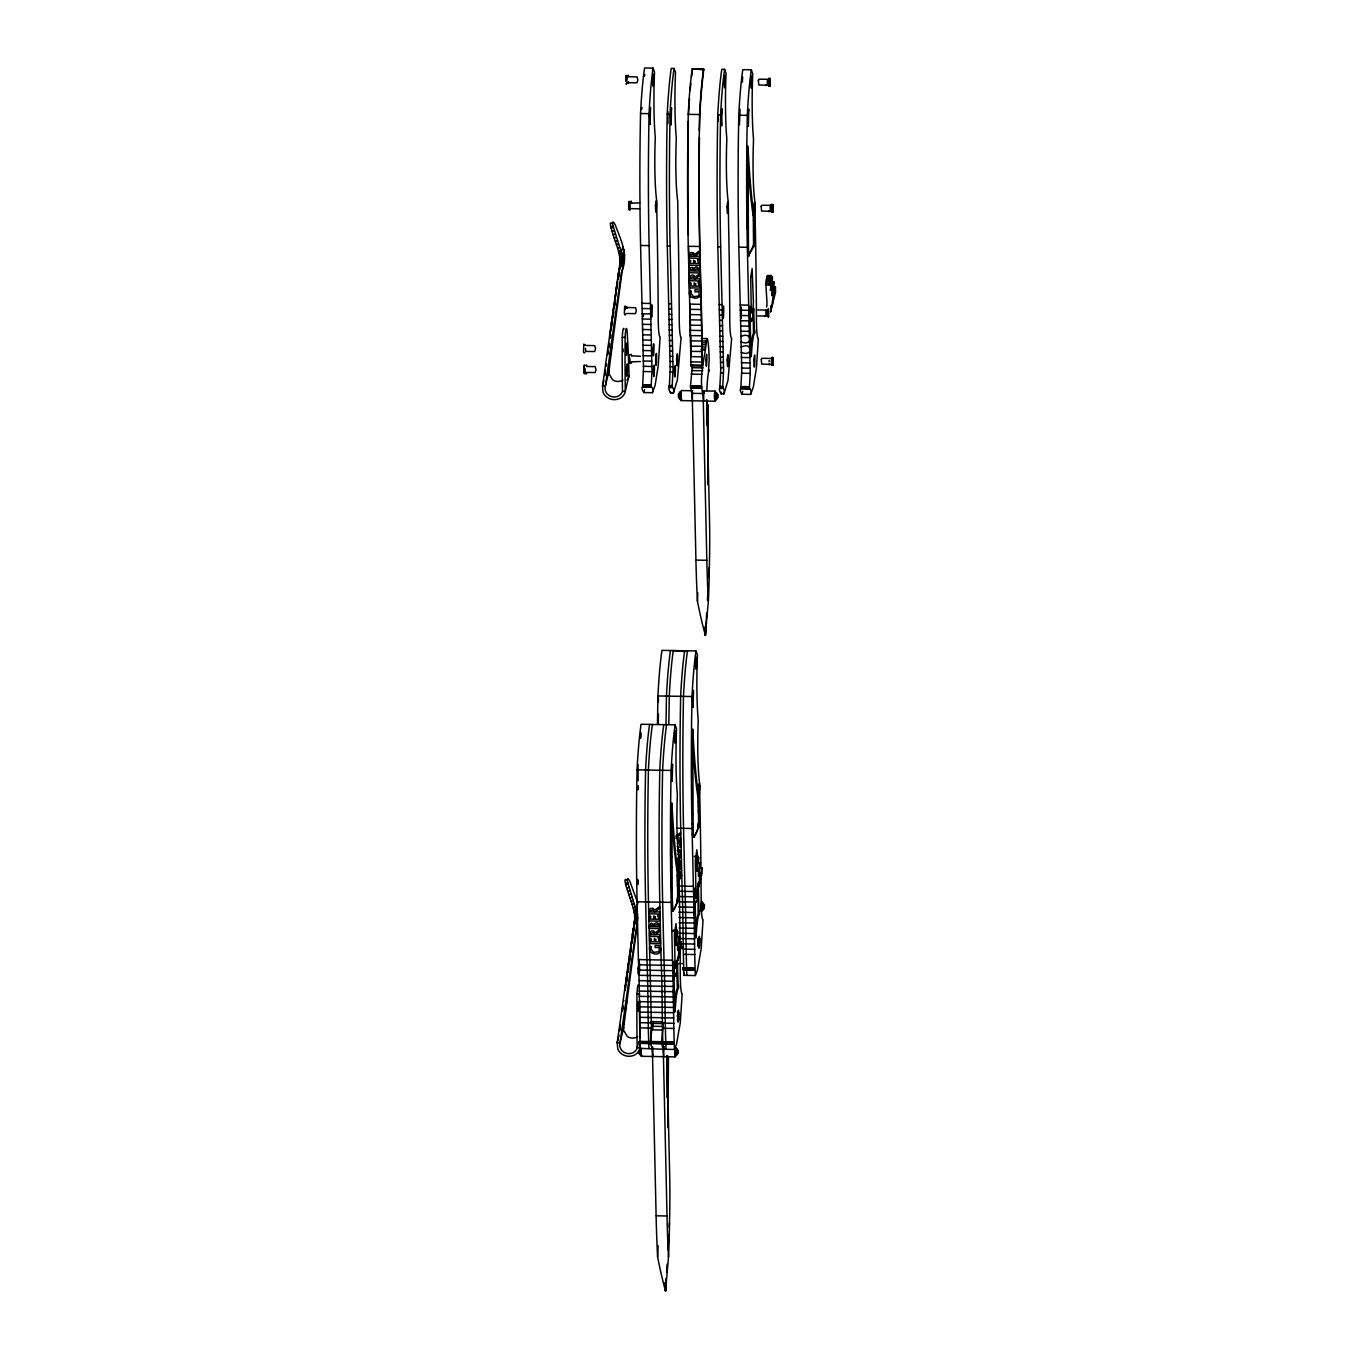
<?xml version="1.0" encoding="UTF-8"?>
<svg xmlns="http://www.w3.org/2000/svg" width="1359" height="1359" viewBox="0 0 1359 1359"><rect width="100%" height="100%" fill="white"/><g stroke="black" fill="none" stroke-linecap="round" stroke-linejoin="round"><path stroke-width="1.5" d="M672.229 898.112L671.839 803.05L672.246 809.42A230.605 21.557 -89 0 0 677.835 870.355A11.28 1.053 -89 0 1 678.09 875.57L678.294 900.388L672.977 911.04C680.332 902.223 676.748 887.58 677.173 875.57A11.28 1.053 -89 0 0 676.935 870.338A230.605 21.557 -89 0 1 671.329 809.403L671.023 803.475M747.229 228.686C746.872 233.085 746.193 112.848 748.418 154.365A230.605 21.557 -89 0 0 754.007 215.283A11.28 1.053 -89 0 1 754.262 220.515L754.432 245.554L748.18 255.934M748.418 243.057L748.079 148.097M674.047 979.143L674.268 975.235A29.1 2.718 -89 0 0 677.512 963.378L678.226 988.469A35.232 3.296 -89 0 0 675.219 1010.23L674.913 1011.928L674.047 979.143L673.13 979.126M694.245 915.609L694.058 902.92L695.145 901.323A29.1 2.718 -89 0 0 698.39 889.482L699.104 914.573A35.232 3.296 -89 0 0 696.114 936.334L695.893 938.016L695.145 901.323M750.219 324.071L750.44 320.163A29.1 2.718 -89 0 0 753.684 308.323L754.398 333.397A35.232 3.296 -89 0 0 751.391 355.175L751.085 356.856L750.219 324.071L749.319 324.054M767.325 83.612L767.41 80.096M670.667 821.312L670.802 803.95L671.703 803.967M620.434 261.76L619.398 266.109L622.184 266.534L622.541 256.29L613.079 226.036A5.555 1.274 70.7 0 1 612.96 222.044A5.555 1.274 70.7 0 1 615.372 225.254C621.131 240.679 629.098 255.781 621.369 272.412L605.35 386.228A8.952 8.205 13.4 0 0 611.363 396.59A8.952 8.205 13.4 0 0 622.422 391.579L625.327 391.205L625.242 386.466A199.331 18.635 -89 0 1 625.123 337.389A12.741 1.189 -89 0 1 627.128 331.409L627.246 333.295A199.331 18.635 -89 0 1 628.911 371.126L629.03 375.441L624.902 392.938A11.721 10.736 13.4 0 1 614.166 399.665A11.721 10.736 13.4 0 1 603.124 392.564L602.513 386.177L618.583 271.97C623.747 256.29 614.2 241.732 610.837 226.817A5.555 1.274 70.7 0 1 611.533 223.267M639.936 1043.117L639.579 1049.59A11.721 10.736 13.4 0 1 628.843 1056.3A11.721 10.736 13.4 0 1 617.801 1049.199L617.19 1042.829L633.26 928.605C638.424 912.925 628.894 898.367 625.514 883.469A5.555 1.274 70.7 0 1 626.21 879.902M638.101 1043.899L637.099 1048.214A8.952 8.205 13.4 0 1 626.057 1053.225A8.952 8.205 13.4 0 1 620.027 1042.88L637.388 920.332L637.524 916.153L634.738 915.728M640.31 1050.83C639.206 1020.575 639.8 989.913 638.39 959.573L637.099 901.781A316.018 29.541 -89 0 1 636.675 792.399L637.048 769.857A96.234 8.986 -89 0 1 637.83 756.623L638.135 752.427A96.234 8.986 -89 0 1 641.057 724.279L675.134 724.857L676.561 728.849A65.113 6.082 -89 0 0 677.36 794.454A56.942 5.317 -89 0 0 678.77 857.427L679.126 880.428A644.879 60.272 -89 0 1 680.044 941.583M642.671 385.412L643.52 368.204L640.582 245.452A316.018 29.541 -89 0 1 640.157 136.07L640.531 113.527A96.234 8.986 -89 0 1 641.312 100.294L641.618 96.115A96.234 8.986 -89 0 1 644.557 67.95L653.067 68.103L654.494 72.078A65.113 6.082 -89 0 0 655.293 137.684A56.942 5.317 -89 0 0 656.703 200.656L657.06 223.657A644.879 60.272 -89 0 1 658.215 316.103A23.799 2.225 -89 0 0 660.117 336.862L658.198 366.132L655.106 385.327L652.405 392.7L643.877 392.547C636.029 381.794 656.057 382.609 652.405 392.7M653.067 68.103A96.234 8.986 -89 0 0 650.129 96.251L649.84 100.447A96.234 8.986 -89 0 0 649.058 113.68L648.685 136.223A316.018 29.541 -89 0 0 649.109 245.605L651.997 370.667L651.182 385.922L642.671 385.769M650.536 1041.928L652.337 1023.395L663.243 1023.582L661.612 1041.707L662.835 1049.216A47.548 4.451 -89 0 1 663.447 1056.538L667.014 1215.982A193.946 18.126 -89 0 0 668.509 1257.041A195.237 2.599 -84.3 0 0 665.553 1291.05A195.237 33.652 86.2 0 1 657.603 1256.854A193.946 18.126 -89 0 1 656.108 1215.795L652.541 1056.351A47.548 4.451 -89 0 0 651.929 1049.029L650.536 1042.472M680.129 951.317A644.879 60.272 -89 0 1 680.281 972.874A23.799 2.225 -89 0 0 682.184 993.616L680.264 1022.902L676.51 1044.222L674.455 1049.454L663.107 1049.267C661.867 1019.692 662.513 989.641 661.103 959.964L659.811 902.172A316.018 29.541 -89 0 1 659.387 792.79L659.761 770.247A96.234 8.986 -89 0 1 660.542 757.014L660.848 752.818A96.234 8.986 -89 0 1 663.77 724.67M669.358 385.871L670.208 368.663L667.286 245.928A316.018 29.541 -89 0 1 666.844 136.529L667.218 113.986A96.234 8.986 -89 0 1 667.999 100.77L668.305 96.574A96.234 8.986 -89 0 1 671.244 68.409L674.081 68.46L675.508 72.452A65.113 6.082 -89 0 0 676.306 138.04A56.942 5.317 -89 0 0 677.716 201.03L678.073 224.031A644.879 60.272 -89 0 1 679.228 316.46A23.799 2.225 -89 0 0 681.114 337.219L677.428 379.671L673.401 393.057L670.565 393.006C664.857 383.544 675.593 384.223 673.401 393.057M674.081 68.46A96.234 8.986 -89 0 0 671.142 96.625L670.853 100.804A96.234 8.986 -89 0 0 670.055 114.037L669.698 136.579A316.018 29.541 -89 0 0 670.123 245.979L673.045 368.714L672.195 386.109M675.134 724.857A96.234 8.986 -89 0 0 672.195 753.022L671.907 757.218A96.234 8.986 -89 0 0 671.125 770.451L670.751 792.993A316.018 29.541 -89 0 0 671.176 902.376L672.467 960.167C673.843 989.862 673.232 1019.862 674.455 1049.454M701.006 875.451A644.879 60.272 -89 0 1 701.159 898.962A23.799 2.225 -89 0 0 703.062 919.72L701.142 949.007L697.388 970.309L695.349 975.558L683.985 975.354C682.796 945.796 683.305 915.847 682.048 886.136L680.706 828.277A316.018 29.541 -89 0 1 680.281 718.894L680.638 696.352A96.234 8.986 -89 0 1 681.42 683.118L681.725 678.922A96.234 8.986 -89 0 1 684.664 650.757L684.953 651.59L673.3 650.57A96.234 8.986 -89 0 0 670.361 678.719L670.072 682.914A96.234 8.986 -89 0 0 669.291 696.148L668.917 718.69A316.018 29.541 -89 0 0 668.849 724.313M690.049 317.649L688.283 246.285A316.018 29.541 -89 0 1 687.858 136.902L688.232 114.36A96.234 8.986 -89 0 1 689.013 101.127L689.319 96.931A96.234 8.986 -89 0 1 692.241 68.782L703.605 68.969L703.316 73.981A93.584 8.749 -89 0 0 700.87 98.528L700.564 102.588A93.907 8.783 -89 0 0 699.8 115.515L699.222 137.089A316.018 29.541 -89 0 0 699.647 246.489L701.159 306.183M690.763 337.559L691.068 355.09M706.833 399.971L709.517 519.75A91.834 8.579 -89 0 1 709.313 567.162A75.747 7.084 -89 0 1 708.345 601.357A195.237 2.599 -84.3 0 0 705.389 635.349A195.237 33.652 86.2 0 1 697.439 601.154A193.946 18.126 -89 0 1 695.927 560.095L692.377 400.65A47.548 4.451 -89 0 0 691.765 393.346L690.542 385.837L692.394 364.739M695.349 975.558C694.16 946.017 694.653 916 693.396 886.34L692.054 828.48A316.018 29.541 -89 0 1 691.629 719.081L692.003 696.538A96.234 8.986 -89 0 1 692.784 683.305L693.09 679.126A96.234 8.986 -89 0 1 696.012 650.961L661.952 650.366A96.234 8.986 -89 0 0 659.013 678.532L658.707 682.728A96.234 8.986 -89 0 0 657.926 695.961L657.552 718.486A316.018 29.541 -89 0 0 657.484 724.126M701.414 317.853L699.885 245.554A313.606 29.303 -89 0 1 699.46 136.987M701.414 306.234L702.11 348.77M701.312 338.493L706.748 338.578C705.236 356.602 698.883 375.458 702.654 393.532A47.548 4.451 -89 0 1 703.266 400.837L706.833 560.282A193.946 18.126 -89 0 0 708.345 601.357M702.348 359.88L702.076 350.537M719.896 386.754L720.746 369.529L717.824 246.794A316.018 29.541 -89 0 1 717.399 137.412L717.756 114.869A96.234 8.986 -89 0 1 718.554 101.636L718.843 97.44A96.234 8.986 -89 0 1 721.782 69.292L724.619 69.343L726.046 73.318A65.113 6.082 -89 0 0 726.844 138.924A56.942 5.317 -89 0 0 728.254 201.896L728.611 224.898A644.879 60.272 -89 0 1 729.766 317.343A23.799 2.225 -89 0 0 731.669 338.102L727.965 380.537L723.939 393.94L721.102 393.889C715.378 384.359 726.148 385.141 723.939 393.94M722.733 386.975L723.583 369.58L720.661 246.845A316.018 29.541 -89 0 1 720.236 137.463L720.61 114.92A96.234 8.986 -89 0 1 721.391 101.687L721.68 97.491A96.234 8.986 -89 0 1 724.619 69.343M740.91 387.111L741.759 369.903L738.837 247.168A316.018 29.541 -89 0 1 738.396 137.769L738.769 115.226A96.234 8.986 -89 0 1 739.551 102.01L739.857 97.814A96.234 8.986 -89 0 1 742.795 69.649L751.306 69.802L752.733 73.794A65.113 6.082 -89 0 0 753.532 139.382A56.942 5.317 -89 0 0 754.941 202.372L755.298 225.356A644.879 60.272 -89 0 1 756.453 317.802A23.799 2.225 -89 0 0 758.356 338.561L756.436 367.83L753.345 387.043L750.644 394.399L742.116 394.246C734.268 383.493 754.296 384.308 750.644 394.399M751.306 69.802A96.234 8.986 -89 0 0 748.367 97.95L748.079 102.146A96.234 8.986 -89 0 0 747.297 115.379L746.923 137.922A316.018 29.541 -89 0 0 747.348 247.304L750.236 372.366L749.421 387.621L740.91 387.468M585.576 348.346L585.593 350.673M667.948 1127.749L668.458 1056.317M707.699 484.67L708.26 404.829M623.101 348.957L623.101 351.845M658.402 697.863L658.419 702.195M692.207 824.013L693.124 824.217L692.733 729.154L693.124 735.525A230.605 21.557 -89 0 0 698.713 796.459A11.28 1.053 -89 0 1 698.968 801.674L699.172 826.476L693.854 837.127C701.159 828.65 697.66 813.48 698.067 801.657A11.28 1.053 -89 0 0 697.813 796.442A230.605 21.557 -89 0 1 692.801 745.445M718.231 116.772L718.248 121.104M748.248 255.951L753.549 245.299L753.345 220.498A11.28 1.053 -89 0 0 753.107 215.283A230.605 21.557 -89 0 1 747.518 154.348L747.11 147.978M611.38 327.298L612.009 323.697M699.307 130.736L699.596 114.547A96.234 8.986 -89 0 1 700.378 101.33L700.666 97.135A96.234 8.986 -89 0 1 703.605 68.969M638.577 1050.915L638.713 1053.514L639.002 1050.932M640.225 1050.711L640.208 1052.834M641.023 1051.934L641.108 1049.335M679.211 395.962L679.262 394.314M680.061 395.01L680.315 399.682L680.604 398.867M681.012 392.479L681.199 400.599L714.936 401.194L715.174 400.192M674.642 1052.512L674.676 1051.187M675.593 1052.529L675.61 1051.203M676.646 1052.308L676.748 1049.912M701.957 908.458L701.414 911.532L701.159 904.55M701.159 907.048L701.244 903.412M702.093 905.977L702.076 908.101M703.079 907.761L703.113 905.298M703.164 906.827L703.181 904.567M714.477 396.811L714.562 394.212M715.48 396.709L715.497 395.622M716.261 395.639L716.125 398.714M717.076 394.959L716.974 398.17M688.333 121.495L688.096 136.783A313.606 29.303 -89 0 0 688.317 234.937M742.354 82.203L742.677 77.072M769.092 361.698L769.109 360.509M690.491 329.167L690.015 304.076M702.11 338.816L702.314 366.132L690.967 365.928L690.032 318.244M702.314 350.384L702.348 349.314M689.251 271.8C687.96 268.47 692.309 265.498 694.177 268.895L694.619 268.046A2.548 2.344 13.4 0 1 696.81 266.993L699.426 268.81L699.885 272.955L689.268 272.768M664.704 1282.76L665.553 1291.05L665.876 1278.462M704.54 627.06L705.389 635.349L705.61 626.975M770.145 208.505L770.315 205.192M638.322 785.74L637.439 789.647L638.339 789.664M688.911 257.038C687.569 253.25 692.988 250.413 694.636 254.388L699.392 250.922L699.443 252.689L694.687 256.392L699.511 256.121L699.562 258.312L688.945 258.125M689.421 279.665C688.079 275.877 693.481 273.04 695.145 277.015L699.902 273.55L699.953 275.316L695.196 279.02L700.021 278.765L700.072 280.939L689.455 280.752M639.443 1049.997L639.426 1053.208M678.821 395.843C678.532 401.652 678.09 391.273 678.804 394.127M680.146 395.129L680.163 393.04M680.961 395.027L681.369 390.56L692.852 390.746M701.397 318.448L701.873 338.272M702.331 360.475L702.314 366.132M674.76 1051.305L675.151 1046.821L675.474 1049.335M675.525 1053.803L675.508 1052.41M675.712 1050.286L675.644 1053.463M715.581 395.758L715.53 394.586M702.178 906.096L702.144 904.924M703.588 906.844L703.367 909.732L703.181 907.931M625.616 988.044L625.803 984.392M638.067 880.445L637.813 884.539L637.694 879.409M640.735 733.928L640.633 738.277M639.172 1041.368L650.536 1041.555L651.386 1024.72L648.464 901.985A316.018 29.541 -89 0 1 648.039 792.586L648.396 770.06A96.234 8.986 -89 0 1 649.194 756.827L649.483 752.631A96.234 8.986 -89 0 1 652.422 724.466L652.711 725.298M629.812 954.188L630.695 949.465L630.066 953.372M665.553 1291.05L666.267 1278.649M666.623 1272.449L667.099 1264.193M667.932 1249.719L668.764 1235.246M669.24 1226.99L669.477 1222.862A91.834 8.579 -89 0 0 669.681 1175.433L666.997 1055.671M705.389 635.349L706.697 612.62M707.41 600.219L707.886 591.963M708.718 577.49L709.313 567.162M675.287 939.884L676.799 930.168L675.287 939.884L677.309 931.34M677.903 957.246L676.289 966.759A14.27 1.325 -89 0 1 675.1 965.96L674.404 934.431L675.967 923.644L676.663 931.849M676.153 968.118A29.1 2.718 -89 0 0 676.595 963.361L677.309 988.452A35.232 3.296 -89 0 0 674.319 1010.213L675.219 1010.23M696.165 865.972L697.694 856.272L696.165 865.972L698.203 857.427M695.587 930.303A35.232 3.296 -89 0 1 698.203 914.556L697.965 893.967M753.09 308.935L753.498 333.397A35.232 3.296 -89 0 0 750.678 352.066M766.561 306.998C768.328 304.229 763.486 277.134 768.107 276.523M769.721 283.47L769.619 285.135L771.148 275.418L769.721 283.47L766.17 283.402M667.898 111.693L667.932 123.516M690.253 329.32L690.508 337.508M639.291 960.252L637.864 972.144L638.696 975.303L672.824 975.915M628.232 82.678L636.929 82.814L637.83 80.096L637.099 76.885L628.402 76.716M626.737 313.504L635.434 313.623L636.335 310.905L635.604 307.712L626.907 307.525M630.644 951.946L631.306 945.983M689.506 98.324L689.217 102.401A93.907 8.783 -89 0 0 688.52 113.833M679.347 394.654L679.534 392.343L679.806 393.583M639.953 1052.478L639.681 1054.448L639.494 1052.647M641.176 1049.675L641.193 1048.18M714.63 393.074L714.494 398.102M715.615 394.942L715.598 393.651M716.957 397.083L716.754 399.393L716.584 397.592M674.794 1050.269L675.151 1047.738L675.423 1048.57M675.457 1054.941L675.457 1053.446M675.78 1050.626L675.78 1049.335M676.374 1053.463L676.018 1055.994L675.763 1053.837M676.765 1051L677.037 1048.689L676.85 1050.048M702.212 905.281L702.484 902.41L702.824 904.007M702.807 908.118L702.45 909.715L702.161 906.946M703.554 907.421L703.215 908.373M761.261 359.761L761.703 364.11L770.672 364.382M675.678 740.91C675.134 720.746 676.765 741.606 674.268 740.757M677.954 862.965L678.226 859.194L678.498 866.974L677.088 866.838L676.952 862.948L677.954 862.965L678.498 866.974M696.708 659.353C694.721 657.943 694.534 668.22 696.555 666.997L696.301 659.217L696.555 666.997M674.183 971.719C673.928 948.803 674.574 974.267 673.181 971.702M678.073 1016.005L678.345 1012.251L677.36 1012.234M677.614 1020.014L678.6 1020.031L678.345 1012.251M697.846 789.035L698.118 785.281L699.528 785.434L699.375 793.078L697.965 792.926L697.846 789.035L698.832 789.052L699.528 785.434M694.177 897.789L694.755 888.225L694.517 899.624L693.803 890.026L695.213 890.179L695.061 897.823L693.651 897.67M695.061 897.823L695.213 890.179M697.948 942.093L698.237 938.339L699.647 938.474L699.494 946.136L698.084 945.983L697.948 942.093L698.951 942.11L699.647 938.474M698.492 946.119L698.237 938.339M768.481 82.118L768.769 78.363L770.162 78.516L770.009 86.161L768.616 86.008L768.481 82.118L769.483 82.135L770.162 78.516M771.3 208.199L771.589 204.428L772.982 204.58L772.829 212.225L771.436 212.089L771.3 208.199L772.303 208.216L772.982 204.58M771.589 204.428L771.436 212.089M768.684 309.325C766.697 307.915 766.51 318.176 768.531 316.97L768.26 309.189L768.531 316.97M772.15 304.161L770.536 312.077L775.564 292.202L775.445 287.004L774.018 286.987L771.98 295.532L773.407 295.566L775.445 287.004M771.419 361.239L771.691 357.485L772.693 357.502L772.948 365.282L771.538 365.129L771.419 361.239L773.237 361.528M771.963 365.265L772.116 357.621L773.101 357.638M772.693 357.502L772.948 365.282M624.019 1000.785L623.849 1000.547M766 309.92L765.847 315.526M628.554 83.035L628.639 82.084M626.482 308.119L626.567 307.185M638.017 1001.651L638.051 1011.283M643.877 392.547L644.574 389.625M670.565 393.006L670.667 392.088M640.446 1048.384L662.835 1049.216M648.956 1048.536C647.75 1020.915 648.209 989.131 646.969 959.794L645.627 901.934A316.018 29.541 -89 0 1 645.185 792.552L645.559 770.009A96.234 8.986 -89 0 1 646.34 756.776L646.646 752.58A96.234 8.986 -89 0 1 649.585 724.415M651.742 1049.063L652.014 1047.042M721.102 393.889L721.323 392.19M663.107 1049.267L663.804 1046.345M742.116 394.246L742.693 391.341M683.985 975.354L684.256 973.333M686.873 974.93C685.7 947.257 686.091 915.507 684.885 886.187L683.543 828.327A316.018 29.541 -89 0 1 683.118 718.928L683.475 696.403A96.234 8.986 -89 0 1 684.273 683.169L684.562 678.973A96.234 8.986 -89 0 1 687.501 650.808M583.826 344.303L585.202 345.271L583.826 344.303L583.538 351.777M585.389 373.759L584.013 372.791L583.962 368.578L584.285 365.316L585.287 365.333M584.404 373.742L584.285 365.316M625.819 80.793L626.125 75.56L627.128 75.577L626.822 80.945L625.819 80.928M628.639 204.784L628.962 201.54L629.964 201.557L630.066 209.965L628.69 208.997L628.639 204.784L629.625 204.801M629.081 209.949L628.962 201.54M625.293 309.665L625.633 306.404L624.63 306.387L624.359 313.861L625.344 313.878M630.168 363.125L628.775 362.157L628.724 357.944L629.064 354.682L630.066 354.716M629.166 363.108L629.064 354.682M640.819 732.195L640.497 737.563M658.402 713.849L658.334 724.092M758.356 80.385L759.069 79.162L767.767 79.281M761.176 206.449L761.889 205.243L770.587 205.362M761.278 359.506L762.008 358.3L770.706 358.419M606.301 366.047L606.454 364.212L606.08 365.707M679.381 394.144L679.636 393.414M679.738 397.524L679.5 398.748L679.313 395.843M680.23 393.6L680.451 391.443L680.706 393.6M692.427 392.224L692.444 400.463M639.834 1052.647L639.528 1053.072M714.698 393.634L714.987 391.137L715.31 392.139M715.666 394.212L715.887 392.055L716.227 393.651M716.635 394.79L716.839 393.906L716.974 394.79M677.003 961.119A14.27 1.325 -89 0 1 676.85 962.885L675.865 965.79M675.831 1049.895L676.153 1047.755L676.425 1050.286M675.389 1054.38L675.1 1056.877L641.363 1056.3L641.125 1052.851M676.238 1053.837L675.814 1054.431M677.156 1053.854L676.935 1055.094L676.731 1052.189M701.295 903.973L701.703 901.476L702.025 904.567M702.263 904.55L702.484 903.31L702.739 904.55M702.671 908.491L702.45 910.632L702.195 908.475M703.232 905.128L703.469 903.327L703.588 905.655M758.373 80.198L758.764 84.971L767.733 85.243M761.193 206.279L761.584 211.053L770.553 211.325M666.046 1048.384C664.789 1022.512 665.231 989.114 664.007 960.083L662.648 902.223A316.018 29.541 -89 0 1 662.224 792.841L662.597 770.298A96.234 8.986 -89 0 1 663.379 757.065L663.685 752.869A96.234 8.986 -89 0 1 666.606 724.721M653.05 1022.478L652.745 1029.12M644.319 76.359L644.862 74.49M634.432 924.375L634.568 922.353L632.394 935.213L634.976 919.771L634.415 925.02M619.5 1030.394L620.316 1024.839M610.735 328.827L610.106 333.804L612.213 321.658M625.412 985.462L624.783 990.439L625.819 982.795M628.436 963.803L628.198 965.977L628.554 964.227M612.62 317.293L613.656 311.177M617.547 282.026L616.001 290.69L617.513 281.211M624.325 256.902L622.983 265.685A414.597 14.524 -81.2 0 0 610.089 362.343L608.73 373.198L612.586 379.84A8.952 8.205 13.4 0 0 622.966 380.027M628.877 962.546L629.913 956.651M619.738 268.369L620.282 263.136L617.699 278.578L619.925 265.685L619.398 270.22M612.043 320.962L612.705 316.188L611.329 324.172L612.841 314.693M612.858 317.632L613.656 311.857M627.128 972.806L626.006 980.807L627.382 972.823M627.162 974.42L626.72 977.597L627.145 975.235M627.807 972.348L628.605 966.572L627.297 972.212M634.874 921.895L635.434 917.937M608.102 350.18L607.592 354.631L608.186 351.998M608.866 347.7L609.376 343.266L608.543 347.241M692.36 70.906L691.952 73.777A93.584 8.749 -89 0 0 691.561 76.784M629.981 956.77L629.251 961.781M586.714 372.791L586.392 374.082M612.909 316.664L613.385 313.334M631.493 362.157L631.272 363.312M697.558 890.553L697.252 893.05L698.781 883.35L697.965 886.764M614.574 305.146L614.947 302.14M628.741 963.089L628.945 961.696M629.642 958.774L629.03 963.174M617.581 283.182L617.054 286.596L617.53 284.15M632.258 939.816L631.748 943.231L633.277 933.089L633.022 934.346M634.058 927.568L632.903 933.565L634.075 926.855M643.453 315.118L643.045 316.613L642.637 313.555M605.401 369.665L604.687 375.577L605.502 371.602M623 1005.337L622.286 1011.266L623.101 1007.291M641.363 109.518L642.178 107.752M638.067 764.59L638.118 780.745M614.693 303.855L614.166 307.695M613.877 307.593L614.251 305.062L613.147 311.89L614.353 303.753M630.1 953.695L630.338 952.166L630.355 953.084M620.417 1026.775L619.738 1030.717M615.202 298.317L616.273 291.675M614.489 305.248L614.098 307.219L614.981 301.103M629.166 961.883L628.979 962.936M681.522 398.867L681.216 399.699L680.944 396.115M681.555 399.597L681.199 400.599M703.758 400.327L703.622 390.933L715.106 391.137M716.006 398.748L715.564 396.59M640.735 1053.82L640.327 1053.225M640.785 1054.55L640.48 1055.365L640.31 1052.495M641.737 1055.297L641.363 1056.3M652.711 1047.11L653.033 1055.824M675.899 1049.301L676.306 1049.912M675.304 1055.145L674.727 1052.393M701.737 909.8L701.431 910.615L701.176 908.084M703.283 904.703L703.571 905.128M629.88 954.952L629.455 956.974L630.678 948.616M751.527 318.38A29.1 2.718 -89 0 1 749.522 320.146L750.372 320.554M617.122 287.004L616.612 289.348M618.6 276.455L618.039 279.037M619.585 254.745L620.35 251.534M624.121 249.75L622.541 256.29L619.755 255.849L623.152 246.523M624.257 250.769L622.694 257.361L619.908 256.919M624.393 251.806L622.813 258.431L620.027 257.989M624.461 253.895L622.847 260.622L620.061 260.198M624.461 254.982L622.847 261.76L620.061 261.319M624.444 255.254L622.796 262.729L620.01 262.287M603.906 380.35L602.513 386.177L605.35 386.228L609.036 370.735M690.967 365.928L691.204 364.959L702.552 365.146M770.451 290.333L772.49 281.789L773.9 281.806L771.878 290.35L770.451 290.333L771.657 276.59M635.366 910.275L634.585 913.571L637.371 913.995L637.507 915.219M635.502 911.328L634.704 914.641L637.49 915.066M637.235 912.925L634.449 912.501L637.847 903.174L630.049 881.889A5.555 1.274 70.7 0 0 627.654 878.678A5.555 1.274 70.7 0 0 627.756 882.671L637.371 913.995M635.536 914.845L634.687 918.939L637.473 919.364M635.417 916.51L634.092 922.744L636.878 923.186M632.716 935.671L630.678 947.325L632.733 936.504M627.552 972.144L628.062 969.986M626.006 982.098L627.145 977.121L626.295 981.793M619.041 1035.048L617.19 1042.829L620.027 1042.88L623.73 1027.37M638.084 968.916L639.46 963.089M678.141 936.538L679.568 936.555L677.529 945.1L676.102 945.083L678.022 931.357M679.67 941.736L681.097 941.77L679.058 950.315L677.648 950.281L679.568 936.555M699.019 862.625L700.446 862.659L698.407 871.204L696.997 871.17L698.917 857.444M676.561 965.807L676.459 960.626L677.869 960.643L681.216 946.951L681.097 941.77M700.564 867.84L701.974 867.857L699.936 876.402L698.526 876.385L700.446 862.659M697.49 855.847L696.844 849.732L695.281 860.536L695.995 892.048A14.27 1.325 -89 0 0 697.167 892.863L698.152 883.299M697.456 891.895L702.093 873.039L701.974 867.857M619.755 255.849L620.553 252.587M624.444 252.842L622.847 259.518L620.061 259.093M634.449 912.501L635.231 909.222M630.967 948.31L631.188 947.427M629.03 960.405L627.824 968.542L628.554 964.601L628.521 965.926M615.984 291.964L614.88 299.965M618.94 272.819L618.226 276.913L618.94 273.805M741.385 307.049L741.284 318.312M740.009 109.213L739.483 124.756M663.855 1046.634L663.753 1056.69M753.786 333.176L754.755 333.006M677.614 988.248L678.583 988.078M709.398 369.716L708.498 371.211L709.177 359.982A33.601 3.143 -89 0 0 707.343 339.121L706.748 338.578M640.446 361.545L631.171 361.817M628.283 75.204L628.673 76.495M586.442 364.959L586.833 366.234M631.222 354.325L631.612 355.616M678.973 858.905L680.995 857.121L680.961 855.338L678.583 857.257M675.695 836.176L680.451 832.71L680.485 834.477L675.746 838.18L680.57 837.925L680.621 840.1L677.462 839.709M678.6 879.969L680.859 878.169L681.555 875.247L680.859 871.815L678.973 871.934M610.837 226.817L613.079 226.036M611.21 228.176L613.453 227.395M612.145 231.455L614.387 230.673M613.13 234.75L615.372 233.969M614.149 238.063L616.391 237.281M615.202 241.392L617.445 240.594M616.29 244.705L618.532 243.924M617.411 248.034L619.653 247.253M618.549 251.347L620.791 250.566M619.415 253.64L621.658 252.859M625.514 883.469L627.756 882.671M625.887 884.811L628.13 884.029M626.839 888.09L629.081 887.308M627.824 891.402L630.066 890.604M628.826 894.698L631.069 893.916M629.88 898.027L632.122 897.246M630.967 901.357L633.209 900.558M632.088 904.669L634.33 903.888M633.226 907.982L635.468 907.2M634.092 910.292L636.335 909.494M689.098 265.243L699.732 265.43L699.613 260.232L697.507 259.365L698.526 263.561L694.84 263.51L695.332 261.2L693.6 260.265L693.668 263.476L690.236 263.425L690.712 260.622L688.979 259.841M689.608 287.887L700.225 288.057L700.123 282.859L697.999 282.009L699.036 286.205L695.332 286.137L695.842 283.827L694.109 282.893L694.177 286.12L690.746 286.053L691.221 283.25L689.489 282.468M677.258 850.428L678.905 850.751L679.857 852.891M677.733 860.842L681.08 860.553L681.131 862.727L677.954 862.336M714.936 400.276L714.613 398.68M714.936 401.194L714.579 397.745M641.397 1055.382L641.159 1053.803M674.981 1056.877L674.743 1053.446M703.911 69.802L692.241 68.782M626.125 75.56L627.518 76.529M769.228 80.3L770.23 80.453M625.803 78.822L626.788 78.839M770.298 82.389L769.296 82.372L768.616 86.008M640.531 113.527L649.058 113.68M667.218 113.986L670.055 114.037M688.232 114.36L699.596 114.547M717.756 114.869L720.61 114.92M738.769 115.226L747.297 115.379M747.008 148.403L748.096 148.233M746.991 148.641L747.892 148.658M746.974 148.895L747.875 148.912M746.957 149.167L747.875 149.184M746.872 159.071L747.79 159.088M746.821 169.841L747.739 169.858M746.804 180.56L747.722 180.577M746.838 191.194L747.739 191.211M746.889 201.744L747.807 201.761M629.353 202.491L630.355 202.508M639.732 202.831L631.357 203.238M772.048 206.381L773.05 206.534M772.116 208.454L773.118 208.471M628.656 206.755L629.659 206.908M631.069 208.657L639.562 208.793M628.69 208.997L629.693 209.014M746.991 212.208L747.892 212.225M753.107 215.283L754.007 215.283M753.345 220.498L754.262 220.515M747.127 222.553L748.028 222.57M753.481 230.147L754.398 230.147M753.718 242.395L754.619 242.412M753.701 242.802L754.619 242.819M753.701 243.21L754.602 243.227M753.684 243.618L754.602 243.635M753.667 244.008L754.585 244.025M753.65 244.365L754.551 244.382M753.616 244.722L754.534 244.739M753.582 245.028L754.5 245.045M753.549 245.299L754.466 245.316M753.515 245.537L754.432 245.554M753.447 245.86L754.347 245.877M640.582 245.452L649.109 245.605M667.286 245.928L670.123 245.979M688.283 246.285L699.647 246.489M717.824 246.794L720.661 246.845M738.837 247.168L747.348 247.304M747.722 252.604L749.149 255.968M767.41 275.503L771.334 275.537M767.971 275.894L771.504 275.945M767.206 275.945L770.757 276.013M767.003 276.641L770.553 276.709M766.799 277.61L770.349 277.661M766.629 278.782L770.179 278.85M766.459 280.175L770.009 280.226M766.306 281.721L769.857 281.789M766.068 285.067L770.332 285.152M772.235 302.496L772.88 299.048M641.941 303.312L650.451 303.465M668.577 303.703L671.414 303.753M689.591 304.076L700.989 304.348M719.115 304.586L722.003 304.705M740.128 304.943L748.69 305.163M626.023 307.355L624.63 306.387M757.795 309.954L766.272 310.107M641.992 308.493L650.519 308.646M668.696 308.969L671.533 309.003M689.692 309.325L701.057 309.529M719.234 309.835L722.071 309.886M740.247 310.192L748.758 310.345M767.733 311.126L768.735 311.279M766.986 312.927L767.988 312.944M767.801 313.199L768.803 313.216M642.178 313.827L650.638 313.895M668.866 314.286L671.703 314.337M689.811 314.575L701.176 314.778M719.404 315.169L722.241 315.22M740.417 315.526L748.877 315.594M757.761 315.917L766.255 316.069M624.749 314.812L625.735 314.829M749.522 320.146L750.44 320.163M642.229 319.008L650.757 319.144M668.917 319.467L671.771 319.518M689.93 319.824L701.295 320.028M719.472 320.35L722.308 320.384M740.468 320.707L748.996 320.86M749.421 320.792L750.338 320.809M749.387 321.081L750.304 321.098M749.37 321.403L750.27 321.42M749.353 321.76L750.253 321.777M749.336 322.134L750.236 322.151M749.319 322.525L750.219 322.542M642.399 324.325L650.927 324.478M669.036 324.716L671.873 324.767M690.1 325.158L701.465 325.362M719.574 325.599L722.478 325.718M740.638 326.041L749.166 326.177M753.956 330.254L754.857 330.271M642.467 329.507L650.995 329.659M669.155 329.965L671.992 330.016M690.168 330.339L701.533 330.526M719.692 330.849L722.529 330.9M740.706 331.205L749.234 331.358M753.956 331.477L754.874 331.477M753.871 332.836L754.806 332.632M642.637 334.841L651.097 334.909M669.324 335.299L672.161 335.35M690.287 335.588L701.652 335.792M719.862 336.183L722.716 336.234M740.876 336.539C752.818 330.713 752.886 347.377 740.944 341.721M622.49 391.154A199.331 18.635 -89 0 1 622.286 337.338L625.123 337.389M702.433 340.905L706.068 340.956M642.705 340.022L651.216 340.158M669.392 340.48L672.229 340.531M690.406 340.837L701.754 341.041M719.93 341.347L722.767 341.398M702.127 342.791L705.763 342.842M701.822 344.693L705.457 344.761M642.824 345.271L651.335 345.424M669.511 345.73L672.348 345.781M690.576 346.171L701.873 346.29M720.049 346.613L722.886 346.664M741.114 347.055C753.056 341.211 753.107 357.893 741.182 352.219M701.516 346.885L705.151 346.936M586.086 345.458L594.783 345.628L595.514 348.838L594.698 351.522L585.916 351.42M701.227 349.059L704.862 349.127M701.125 349.993L704.743 350.061M642.943 350.52L651.454 350.673M669.63 350.979L672.467 351.03M690.644 351.352L701.991 351.539M720.168 351.862L723.005 351.913M583.928 352.728L584.931 352.745M643.062 355.769L651.573 355.922M669.8 356.313L672.586 356.296M690.763 356.602L702.11 356.805M720.338 357.196L723.124 357.162M741.301 357.485L749.811 357.621M631.323 355.837L640.395 356.245M628.724 357.944L629.727 357.961L629.778 362.173L628.775 362.157M628.758 359.914L629.761 360.067M643.181 361.035L651.691 361.171M669.868 361.494L672.705 361.545M690.882 361.851L702.229 362.055M720.406 362.36L723.243 362.411M741.419 362.734L749.93 362.887M771.538 365.129L772.541 365.146M643.3 366.284L651.861 366.505M670.038 366.828L672.824 366.794M720.525 367.626L723.362 367.677M741.589 368.051L750.1 368.204M692.173 367.694L703.079 367.881M586.561 366.471L595.259 366.641L595.989 369.852L595.174 372.536L586.392 372.434M583.962 368.578L584.948 368.595L584.999 372.808L584.013 372.791M692.037 370.582L702.943 370.769M583.979 370.531L584.982 370.701M643.402 371.534L651.929 371.687M670.106 371.992L672.943 372.043M720.644 372.876L723.481 372.927M741.64 373.232L750.168 373.385M691.187 374.15L702.093 374.337M690.542 385.837L701.448 386.024M642.671 385.039L651.182 385.192M669.358 385.497L672.195 385.548M719.896 386.381L722.733 386.432M740.91 386.737L749.421 386.89M690.542 386.194L701.448 386.568L690.542 386.568M669.358 386.228L672.195 386.279M719.896 387.111L722.733 387.162M642.671 386.126L651.182 386.279M669.358 386.415L672.195 386.635M690.542 386.737L701.448 387.111M719.896 387.298L722.733 387.519M740.91 387.825L749.421 387.978M642.671 386.296L651.199 386.449M669.358 386.754L672.212 386.805M690.559 387.094L701.465 387.434L690.559 387.417M722.75 387.689L719.896 387.638L722.75 388.011M740.91 387.995L749.438 388.147M642.688 386.466L651.199 386.771M669.375 386.924L672.212 387.128M740.927 388.164L749.438 388.47M642.688 386.771L651.216 386.924M669.375 387.247L672.229 387.298M690.576 387.57L701.482 387.757M719.93 388.113L722.767 388.164M740.927 388.487L749.455 388.623M642.705 387.077L651.233 387.213M669.392 387.536L672.246 387.587M690.593 387.859L701.499 388.045M719.947 388.402L722.784 388.453M740.944 388.776L749.472 388.929M691.765 393.346L702.654 393.532M695.927 560.095L706.833 560.282M695.027 662.971L696.012 662.988M695.842 663.226L696.844 663.243M657.926 695.961L692.003 696.538M674.421 733.113L675.831 733.265M674.896 735.049L675.882 735.202M674.964 737.139L675.95 737.156M637.048 769.857L671.125 770.451M698.594 787.218L699.579 787.235M698.594 787.354L699.596 787.371L700.004 806.533A644.879 60.272 -89 0 1 700.921 867.671M637.524 787.761L638.424 787.761M637.473 788.152L638.407 787.948M699.664 789.324L698.662 789.307L697.965 792.926M697.813 796.442L698.713 796.459M698.067 801.657L698.968 801.674M670.785 804.222L671.686 804.239M698.203 811.306L699.104 811.323M692.003 813.939L692.903 813.939M670.7 814.143L671.618 814.16M698.424 823.554L699.324 823.571M698.424 823.962L699.324 823.979M698.407 824.369L699.324 824.386M698.39 824.777L699.307 824.794M698.373 825.168L699.29 825.185M670.65 824.913L671.567 824.93M698.356 825.542L699.256 825.542M698.322 825.881L699.239 825.898M698.305 826.187L699.206 826.204M698.271 826.459L699.172 826.476M698.237 826.697L699.138 826.714M698.152 827.019L699.07 827.036M676.918 828.209L692.054 828.48M693.854 837.127L692.427 833.763L692.835 837.025M670.633 835.615L671.55 835.632M670.667 846.266L671.567 846.266M694.33 856.323L697.88 856.391M694.5 856.731L698.05 856.799M670.667 848.373L670.717 856.816L671.635 856.833M677.241 859.177L678.651 859.33M678.702 861.283L677.648 859.313M677.784 863.203L678.77 863.22M670.717 856.816L670.819 867.263L671.72 867.28M676.935 870.338L677.835 870.355M678.413 873.429L679.789 873.446L680.213 876.198A3.092 2.837 13.4 0 1 679.092 877.914M677.173 875.57L678.09 875.57M670.819 867.263L670.955 877.608L671.856 877.625M677.309 885.202L678.226 885.219M678.209 886L693.396 886.34M697.337 886.714L698.764 886.747L698.645 881.566L700.055 881.583L699.936 876.402M672.026 887.852L671.125 887.835L670.955 877.608M678.328 891.249L693.464 891.504M694.279 891.963L695.281 892.116M693.532 893.78L694.517 893.797M694.347 894.052L695.349 894.069M678.447 896.498L693.583 896.77M677.546 897.45L678.447 897.467M677.529 897.857L678.447 897.874M677.529 898.282L678.43 898.282M677.512 898.673L678.413 898.69M677.495 899.063L678.396 899.08M677.478 899.437L678.379 899.454M677.445 899.777L678.345 899.794M677.411 900.1L678.328 900.1M677.377 900.371L678.294 900.388M677.343 900.592L678.26 900.609M677.275 900.932L678.175 900.949M694.16 901.696L695.078 901.713M678.566 901.747L693.702 902.019M694.126 901.951L695.044 901.968M694.109 902.24L695.01 902.257M694.075 902.563L694.993 902.58M637.099 901.781L671.176 902.376M694.058 902.92L694.959 902.937M694.041 903.293L694.942 903.31M694.024 903.684L694.925 903.701M694.024 905.23L694.925 905.23M678.668 907.014L693.82 907.268M698.662 911.413L699.562 911.43M678.787 912.263L693.939 912.518M698.679 912.636L699.579 912.653M698.611 913.775L699.511 913.792M698.577 913.995L699.494 914.012M698.526 914.267L699.46 914.165M678.905 917.512L694.109 917.852M679.024 922.761L694.177 923.033M679.143 928.027L694.347 928.35M673.062 930.269L676.799 930.168M672.858 930.694L676.408 930.762M672.654 931.391L676.204 931.459M679.262 933.276L694.398 933.531M679.381 938.525L694.585 938.865M698.713 940.275L699.715 940.428M698.781 942.348L699.766 942.365M679.5 943.775L694.636 944.046M698.084 945.983L699.494 946.136M679.823 946.883L683.611 946.951M679.789 946.917L681.216 946.951M679.585 947.852L683.373 947.919M683.407 949.092L694.806 949.363M678.481 952.081L679.908 952.098M683.526 954.358L694.874 954.545M638.39 959.573L672.518 960.235M676.663 962.97L677.733 962.885L676.629 963.14M676.595 963.361L677.512 963.378M679.789 963.565L683.407 963.633M672.926 963.922L674.336 964.075M676.918 963.99L677.835 964.007M638.509 964.822L672.586 965.417M673.401 965.875L674.404 966.028M682.779 967.846L694.126 968.05M673.469 967.948L674.455 967.965M682.779 968.22L694.126 968.61M682.779 968.593L694.126 968.967M682.779 968.933L694.143 969.137M682.779 969.103L694.143 969.477M682.796 969.443L694.16 969.782M682.813 969.884L694.177 970.088M638.628 970.071L672.705 970.666M674.268 975.235L673.351 975.218A29.1 2.718 -89 0 0 675.355 973.435M673.283 975.592L674.183 975.609M673.249 975.847L674.166 975.864M673.215 976.153L674.132 976.17M673.198 976.475L674.098 976.492M673.181 976.832L674.081 976.849M673.147 977.206L674.064 977.223M673.147 977.58L674.047 977.597M638.917 980.654L672.994 981.249M677.784 985.326L678.685 985.343M638.985 985.836L673.045 986.43M677.784 986.532L678.702 986.549M677.699 987.891L678.634 987.704M639.104 991.085L673.164 991.679M640.004 1047.84L637.167 1047.789A199.331 18.635 -89 0 1 636.963 993.99L639.8 994.024M639.223 996.334L673.283 996.928M639.393 1001.668L673.401 1002.178M639.443 1006.849L673.52 1007.444M674.743 1010.281L673.826 1010.264L673.368 989.505M678.753 1012.387L677.767 1012.37L678.6 1020.031M639.562 1012.098L673.639 1012.693M677.818 1014.171L678.821 1014.188M677.835 1014.307L678.821 1014.324M677.071 1015.988L678.888 1016.277M639.681 1017.347L673.758 1017.942M677.207 1019.879L678.192 1019.896M651.131 1021.628L662.496 1021.815M639.851 1022.681L651.216 1022.885M662.58 1023.072L673.928 1023.276M652.201 1026.283L663.107 1026.47M639.919 1027.863L651.284 1028.05M662.631 1028.253L673.996 1028.457M651.352 1029.85L662.258 1030.037M650.723 1041.521L661.612 1041.707M661.884 1041.758L673.249 1041.945M639.172 1041.741L661.612 1042.268M661.884 1042.132L673.249 1042.506L661.884 1042.489M661.612 1042.455L639.172 1042.098L661.629 1042.795M661.901 1042.676L673.249 1043.033M639.189 1042.625L661.629 1043.134M661.901 1043.016L673.266 1043.202M639.189 1042.795L661.646 1043.304M661.901 1043.185L673.266 1043.542M639.206 1043.1L661.646 1043.457M661.918 1043.491L673.283 1043.695M639.223 1043.389L661.663 1043.746M661.935 1043.797L673.3 1043.984M656.108 1215.795L667.014 1215.982M677.224 846.827L680.774 847.218L680.655 842.019L678.549 841.17L679.568 845.366M677.886 854.352L680.944 854.743L680.485 850.598L677.869 848.78M620.044 261.608L622.83 262.032M619.925 263.255L622.711 263.697M619.789 264.224L622.575 264.648M619.619 265.175L622.405 265.6M634.755 916.832L637.541 917.257M634.738 917.971L637.524 918.395M634.721 918.242L637.507 918.667M634.602 919.89L637.388 920.332M634.466 920.858L637.252 921.283M634.296 921.81L637.082 922.234M679.789 869.573L681.284 869.862L681.165 864.647L679.058 863.797L680.078 867.993M672.926 911.023L672.229 897.925M768.769 78.363L770.009 86.161M772.829 212.225L772.303 208.216M698.118 785.281L699.375 793.078M631.239 201.047L631.561 203.425M639.426 971.447L639.325 963.021L639.426 972.687M696.012 650.961L697.439 654.953A65.113 6.082 -89 0 0 698.237 720.542A56.942 5.317 -89 0 0 699.647 783.531L699.715 787.32M703.758 390.933L704.047 393.464M690.865 293.374L693.532 296.636L698.05 296.126A3.092 2.837 13.4 0 0 699.172 294.41L698.73 291.658L695.027 291.93L694.976 289.756L699.8 290.028C705.406 300.458 686.04 300.934 689.93 290.554L691.357 291.251A5.13 4.706 13.4 0 0 690.865 293.374M680.196 398.119L680.129 396.794M766.187 84.785L766.255 85.651M769.007 210.849L769.075 211.732M769.126 363.906L769.177 364.79M764.692 315.594L764.76 316.477M650.757 1043.559L650.723 1042.608M627.892 81.931L627.943 82.899M627.178 307.304L627.229 308.272M716.991 395.316L716.872 392.989L716.482 397.423M716.567 397.066L716.499 398.153M715.564 397.406L715.853 400.293L716.261 394.586M703.164 907.421L703.113 908.491M679.313 396.42L679.245 397.507M676.731 1052.766L676.68 1053.854M675.559 1048.774L675.508 1050.269M675.729 1053.106L675.678 1054.397M698.951 942.11L699.087 946M770.145 209.694L770.162 210.798M773.9 281.806L774.018 286.987M774.137 292.168L774.256 297.349M773.407 295.566L772.218 305.894L770.791 305.877L770.91 311.058M772.371 276.607L772.49 281.789M771.878 290.35L771.98 295.532M748.401 242.87L748.622 252.621M688.571 247.457L689.692 297.723M700.683 873.022L700.785 878.203M699.375 878.169L699.494 883.35M698.407 871.204L698.526 876.385M696.878 865.989L696.997 871.17M693.107 824.03L693.328 833.78M679.058 950.315L677.869 960.643M677.529 945.1L677.648 950.281M675.984 939.901L676.102 945.083M629.03 375.441L628.605 377.394A11.721 10.736 13.4 0 1 626.924 380.163M626.516 76.512L626.55 78.771M637.915 1004.896L637.966 1009.108M703.673 905.298L703.605 906.232M675.593 1049.929L675.525 1051.322M641.108 1051.815L641.04 1053.208M706.697 399.971L706.714 425.214M666.861 1055.671L666.912 1097.732M609.138 347.564A414.597 14.524 -81.2 0 1 609.596 343.912M610.327 338.357A414.597 14.524 -81.2 0 1 610.803 334.637M618.192 279.699A414.597 14.524 -81.2 0 1 618.753 275.588M619.619 269.405A414.597 14.524 -81.2 0 1 620.197 265.26M622.286 337.338A12.741 1.189 -89 0 1 623.985 329.218M690.134 90.543A93.584 8.749 -89 0 1 690.831 83.341M752.563 310.786A29.1 2.718 -89 0 1 752.325 313.046M697.813 592.847A75.747 7.084 -89 0 1 697.439 601.154M706.799 390.679A28.522 2.667 -89 0 1 709.092 370.277M670.463 650.519A96.234 8.986 -89 0 0 667.524 678.668L667.235 682.864A96.234 8.986 -89 0 0 666.454 696.097L666.08 718.639A316.018 29.541 -89 0 0 666.012 724.262M698.101 883.163A14.27 1.325 -89 0 1 697.88 887.206M697.031 894.222A29.1 2.718 -89 0 1 696.504 898.027M695.655 901.646A29.1 2.718 -89 0 1 694.245 901.323M658.096 1245.71A75.747 7.084 -89 0 1 657.603 1256.854M669.477 1222.862A75.747 7.084 -89 0 1 668.509 1257.041M637.66 1036.662A8.952 8.205 13.4 0 1 627.263 1036.475L623.407 1029.85L624.783 1018.995A414.597 14.524 -81.2 0 1 637.371 924.409M626.737 981.827A414.597 14.524 -81.2 0 1 627.246 977.987M628.011 972.212A414.597 14.524 -81.2 0 1 628.521 968.304M629.319 962.427A414.597 14.524 -81.2 0 1 629.846 958.486M630.661 952.506A414.597 14.524 -81.2 0 1 631.205 948.497M632.037 942.433A414.597 14.524 -81.2 0 1 632.598 938.373M633.447 932.24A414.597 14.524 -81.2 0 1 634.007 928.112M636.963 993.99A12.741 1.189 -89 0 1 638.679 985.853M639.868 1038.344A199.331 18.635 -89 0 1 639.749 1000.7M625.938 349.008C626.771 370.871 627.705 327.825 625.938 349.008M626.397 370.022C627.246 391.885 628.181 348.838 626.397 370.022M651.148 310.82C651.997 332.683 652.932 289.62 651.148 310.82M673.215 967.591C674.047 989.454 674.998 946.391 673.215 967.591M722.699 312.06C723.532 333.923 724.483 290.86 722.699 312.06M749.387 312.519C750.236 334.382 751.17 291.336 749.387 312.519M649.517 115.583L650.129 124.569L650.502 107.497L649.517 115.583M670.531 115.94L671.142 124.943L671.516 107.854L670.531 115.94M671.584 772.354L672.195 781.34L672.569 764.251L671.584 772.354M692.478 698.441L693.073 707.444L693.447 690.355L692.478 698.441M721.068 116.823L721.68 125.809L722.054 108.737L721.068 116.823M747.756 117.282L748.367 126.285L748.741 109.196L747.756 117.282M652.949 349.008C653.696 371.466 654.766 329.71 652.949 349.008M655.599 358.674C656.346 380.979 657.416 339.325 655.599 358.674M676.595 359.031C677.36 381.352 678.43 339.682 676.595 359.031M677.665 1015.428C678.413 1037.749 679.483 996.096 677.665 1015.428M677.648 1051.594C677.835 1059.137 678.328 1045.462 677.648 1051.594M705.865 359.54C706.561 381.828 707.767 340.124 705.865 359.54M698.543 941.532C699.307 963.854 700.378 922.183 698.543 941.532M704.081 906.249C704.251 913.792 704.777 900.134 704.081 906.249M717.484 395.911C717.654 403.436 718.181 389.795 717.484 395.911M727.15 359.914C727.897 382.219 728.968 340.565 727.15 359.914M753.837 360.373C754.534 382.66 755.74 340.956 753.837 360.373M655.48 205.447C655.972 227.429 657.484 187.372 655.48 205.447M677.546 862.201C678.039 884.199 679.551 844.143 677.546 862.201M698.424 788.305C698.883 810.185 700.48 770.383 698.424 788.305M727.031 206.687C727.524 228.669 729.036 188.612 727.031 206.687M753.718 207.146C754.211 229.144 755.723 189.071 753.718 207.146M653.407 369.818C653.849 391.698 655.463 352.134 653.407 369.818M674.421 370.175C674.862 392.105 676.476 352.525 674.421 370.175M652.677 79.162C653.067 102.605 654.681 60.764 652.677 79.162M674.743 735.932C675.134 759.358 676.748 717.535 674.743 735.932M695.621 662.02C695.995 685.106 697.66 644.081 695.621 662.02M724.228 80.402C724.619 103.845 726.233 62.004 724.228 80.402M750.915 80.861C751.306 104.303 752.92 62.48 750.915 80.861M649.466 925.785L649.432 928.452L660.066 928.639L659.608 924.511L656.975 922.676A2.548 2.344 13.4 0 0 654.783 923.746L654.342 924.596L651.148 923.135L649.466 925.785M649.16 910.938L649.109 913.809L659.727 913.995L659.693 911.821L654.868 912.076L659.608 908.39L659.574 906.606L654.8 910.071L652.898 908.237L650.434 908.475L649.16 910.938M649.67 933.565L649.619 936.453L660.236 936.623L660.185 934.448L655.378 934.703L660.117 931.017L660.083 929.25L655.31 932.699L653.407 930.881L650.944 931.102L649.67 933.565M750.678 277.287L751.289 310.888A14.27 1.325 -89 0 0 752.461 311.704L753.022 307.83A14.27 1.325 -89 0 0 753.396 302.004L752.139 268.572L750.678 277.287M660.678 949.16C660.848 957.772 646.408 953.899 650.112 946.255L651.522 946.934A5.13 4.706 13.4 0 0 651.029 949.075L653.696 952.319L658.215 951.827A3.092 2.837 13.4 0 0 659.336 950.111L658.894 947.359L655.191 947.631L655.14 945.456L659.981 945.728L660.678 949.16M607.558 374.744L607.524 375.628L609.291 364.263L607.558 374.744M610.48 353.799L610.429 354.682L612.213 343.3L610.48 353.799M622.235 1031.396L622.201 1032.262L623.968 1020.898L622.235 1031.396M625.157 1010.433L625.123 1011.317L626.89 999.952L625.157 1010.433M650.485 917.342L650.4 919.126L653.832 919.177L653.764 915.949L655.497 916.9L655.004 919.194L658.69 919.262L657.671 915.066L659.778 915.915L659.896 921.13L649.262 920.943L649.143 915.524L650.876 916.323L650.485 917.342M650.995 939.969L650.91 941.753L654.342 941.804L654.274 938.593L656.006 939.528L655.514 941.838L659.2 941.889L658.181 937.693L660.287 938.542L660.406 943.758L649.772 943.571L649.653 938.169L651.386 938.95L650.995 939.969M694.738 270.084L694.636 271.019L698.815 271.104L697.133 268.64L694.738 270.084M654.902 925.768L654.8 926.719L658.979 926.787L657.314 924.324L654.902 925.768M690.389 270.067L690.253 270.951L693.837 271.002L692.716 269.099L690.389 270.067M650.553 925.768L650.434 926.634L654.002 926.702L652.881 924.799L650.553 925.768M690.117 255.288L689.93 256.307L694.228 256.375L692.461 254.082L690.117 255.288M690.627 277.916L690.44 278.935L694.738 279.003L692.971 276.709L690.627 277.916M650.282 910.989L650.095 911.991L654.392 912.076L652.643 909.766L650.282 910.989M650.791 933.616L650.604 934.635L654.902 934.703L653.152 932.393L650.791 933.616M626.839 83.052L626.227 83.986L626.839 83.052M773.169 359.439L772.167 359.422L773.169 359.574M696.776 661.17L695.774 661.154L696.776 661.306"/></g></svg>
